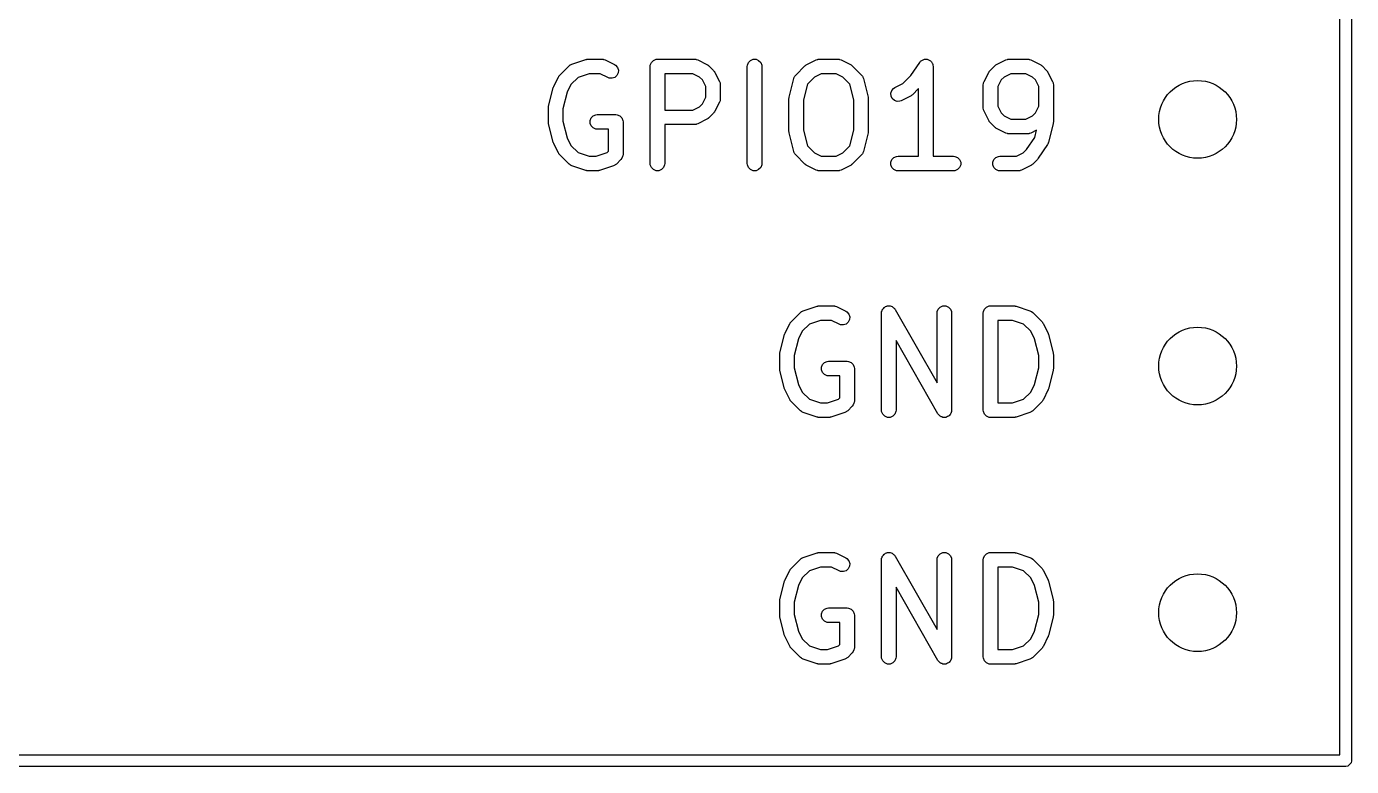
# Model space of a CAD drawing. Extents: x 19.8 to 98.9, y -129.1 to -67.1.
# Drawn here: x 68.92 to 82.55, y -129.08 to -121.46 of the extents above; entities that cross this region are included whole.
import ezdxf

# ---------------------------------------------------------------- set-up
doc = ezdxf.new("R2010")
doc.units = 0
doc.layers.add('BLACK', color=7, linetype='CONTINUOUS')

msp = doc.modelspace()

# ---------------------------------------------------------------- linework, layer by layer
at = {"layer": 'BLACK', "linetype": 'CONTINUOUS'}
for p, q in [((82.553999, -72.636), (82.553999, -129.024)), ((82.433999, -128.964), (82.433999, -72.696)), ((74.405426, -121.964643), (74.500664, -121.869405)), ((74.500664, -121.869405), (74.512029, -121.860077)), ((74.512029, -121.860077), (74.514519, -121.859045)), ((74.514519, -121.859045), (74.516554, -121.857281)), ((74.516554, -121.857281), (74.52998, -121.851287)), ((74.52998, -121.851287), (74.672836, -121.803668)), ((74.672836, -121.803668), (74.680091, -121.802018)), ((74.680091, -121.802018), (74.681922, -121.80126)), ((74.681922, -121.80126), (74.684575, -121.800998)), ((74.684575, -121.800998), (74.687173, -121.800408)), ((74.687173, -121.800408), (74.689147, -121.800548)), ((74.689147, -121.800548), (74.696554, -121.799819)), ((74.696554, -121.799819), (74.839411, -121.799819)), ((74.839411, -121.799819), (74.854043, -121.80126)), ((74.854043, -121.80126), (74.856532, -121.802291)), ((74.856532, -121.802291), (74.85922, -121.802482)), ((74.85922, -121.802482), (74.872952, -121.807737)), ((74.872952, -121.807737), (74.96819, -121.855356)), ((74.96819, -121.855356), (74.980633, -121.863188)), ((74.980633, -121.863188), (74.999806, -121.885296)), ((74.999806, -121.885296), (75.00906, -121.913057)), ((75.00906, -121.913057), (75.006986, -121.942247)), ((75.33584, -121.874819), (75.337281, -121.860187)), ((75.33584, -122.874819), (75.33584, -121.874819)), ((75.337281, -121.860187), (75.34848, -121.833151)), ((75.34848, -121.833151), (75.369172, -121.812459)), ((75.369172, -121.812459), (75.396208, -121.80126)), ((75.396208, -121.80126), (75.41084, -121.799819)), ((75.41084, -121.799819), (75.791792, -121.799819)), ((75.791792, -121.799819), (75.806424, -121.80126)), ((75.806424, -121.80126), (75.808913, -121.802291)), ((75.808913, -121.802291), (75.811601, -121.802482)), ((75.811601, -121.802482), (75.825333, -121.807737)), ((75.825333, -121.807737), (75.920571, -121.855356)), ((75.920571, -121.855356), (75.92687, -121.85932)), ((75.92687, -121.85932), (75.928698, -121.860078)), ((75.928698, -121.860078), (75.930754, -121.861766)), ((75.930754, -121.861766), (75.933014, -121.863188)), ((75.933014, -121.863188), (75.934313, -121.864686)), ((75.934313, -121.864686), (75.940063, -121.869405)), ((75.940063, -121.869405), (75.987682, -121.917024)), ((76.33584, -121.874819), (76.337281, -121.860187)), ((76.33584, -122.874819), (76.33584, -121.874819)), ((76.337281, -121.860187), (76.34848, -121.833151)), ((76.34848, -121.833151), (76.369172, -121.812459)), ((76.369172, -121.812459), (76.396208, -121.80126)), ((76.396208, -121.80126), (76.425472, -121.80126)), ((76.425472, -121.80126), (76.452508, -121.812459)), ((76.452508, -121.812459), (76.4732, -121.833151)), ((76.4732, -121.833151), (76.484399, -121.860187)), ((76.484399, -121.860187), (76.48584, -121.874819)), ((76.48584, -121.874819), (76.48584, -122.874819)), ((76.833997, -121.964643), (76.929235, -121.869405)), ((76.929235, -121.869405), (76.934985, -121.864684)), ((76.934985, -121.864684), (76.936284, -121.863188)), ((76.936284, -121.863188), (76.938538, -121.861768)), ((76.938538, -121.861768), (76.9406, -121.860077)), ((76.9406, -121.860077), (76.942432, -121.859318)), ((76.942432, -121.859318), (76.948727, -121.855356)), ((76.948727, -121.855356), (77.043965, -121.807737)), ((77.043965, -121.807737), (77.057696, -121.802482)), ((77.057696, -121.802482), (77.060385, -121.80229)), ((77.060385, -121.80229), (77.062874, -121.80126)), ((77.062874, -121.80126), (77.077506, -121.799819)), ((77.077506, -121.799819), (77.267982, -121.799819)), ((77.267982, -121.799819), (77.282614, -121.80126)), ((77.282614, -121.80126), (77.285103, -121.802291)), ((77.285103, -121.802291), (77.287791, -121.802482)), ((77.287791, -121.802482), (77.301523, -121.807737)), ((77.301523, -121.807737), (77.396761, -121.855356)), ((77.396761, -121.855356), (77.40306, -121.85932)), ((77.40306, -121.85932), (77.404888, -121.860078)), ((77.404888, -121.860078), (77.406944, -121.861766)), ((77.406944, -121.861766), (77.409204, -121.863188)), ((77.409204, -121.863188), (77.410503, -121.864686)), ((77.410503, -121.864686), (77.416253, -121.869405)), ((77.416253, -121.869405), (77.511491, -121.964643)), ((78.01922, -121.969896), (78.11034, -121.833216)), ((78.11034, -121.833216), (78.110374, -121.833173)), ((78.110374, -121.833173), (78.110384, -121.833151)), ((78.110384, -121.833151), (78.110435, -121.833099)), ((78.110435, -121.833099), (78.119656, -121.821841)), ((78.119656, -121.821841), (78.125825, -121.817709)), ((78.125825, -121.817709), (78.131076, -121.812459)), ((78.131076, -121.812459), (78.137865, -121.809646)), ((78.137865, -121.809646), (78.143971, -121.805558)), ((78.143971, -121.805558), (78.151251, -121.804101)), ((78.151251, -121.804101), (78.158112, -121.80126)), ((78.158112, -121.80126), (78.16546, -121.80126)), ((78.16546, -121.80126), (78.172665, -121.799819)), ((78.172665, -121.799819), (78.179949, -121.80126)), ((78.179949, -121.80126), (78.187376, -121.80126)), ((78.187376, -121.80126), (78.194164, -121.804072)), ((78.194164, -121.804072), (78.201373, -121.805498)), ((78.201373, -121.805498), (78.207552, -121.809617)), ((78.207552, -121.809617), (78.214412, -121.812459)), ((78.214412, -121.812459), (78.219605, -121.817652)), ((78.219605, -121.817652), (78.225722, -121.82173)), ((78.225722, -121.82173), (78.229855, -121.827902)), ((78.229855, -121.827902), (78.235104, -121.833151)), ((78.235104, -121.833151), (78.237915, -121.839938)), ((78.237915, -121.839938), (78.242005, -121.846045)), ((78.242005, -121.846045), (78.243461, -121.853326)), ((78.243461, -121.853326), (78.246303, -121.860187)), ((78.246303, -121.860187), (78.247728, -121.874663)), ((78.247728, -121.874663), (78.247744, -121.87474)), ((78.247744, -121.87474), (78.247738, -121.874766)), ((78.247738, -121.874766), (78.247744, -121.874819)), ((78.247744, -121.874819), (78.247744, -122.799819)), ((78.833997, -121.917024), (78.881616, -121.869405)), ((78.881616, -121.869405), (78.887365, -121.864686)), ((78.887365, -121.864686), (78.888665, -121.863188)), ((78.888665, -121.863188), (78.890924, -121.861766)), ((78.890924, -121.861766), (78.892981, -121.860078)), ((78.892981, -121.860078), (78.894808, -121.85932)), ((78.894808, -121.85932), (78.901108, -121.855356)), ((78.901108, -121.855356), (78.996346, -121.807737)), ((78.996346, -121.807737), (79.010077, -121.802482)), ((79.010077, -121.802482), (79.012766, -121.80229)), ((79.012766, -121.80229), (79.015255, -121.80126)), ((79.015255, -121.80126), (79.029887, -121.799819)), ((79.029887, -121.799819), (79.220363, -121.799819)), ((79.220363, -121.799819), (79.234995, -121.80126)), ((79.234995, -121.80126), (79.237484, -121.802291)), ((79.237484, -121.802291), (79.240172, -121.802482)), ((79.240172, -121.802482), (79.253904, -121.807737)), ((79.253904, -121.807737), (79.349142, -121.855356)), ((79.349142, -121.855356), (79.355441, -121.85932)), ((79.355441, -121.85932), (79.357269, -121.860078)), ((79.357269, -121.860078), (79.359325, -121.861766)), ((79.359325, -121.861766), (79.361585, -121.863188)), ((79.361585, -121.863188), (79.362884, -121.864686)), ((79.362884, -121.864686), (79.368634, -121.869405)), ((79.368634, -121.869405), (79.416253, -121.917024)), ((74.343758, -122.079373), (74.391377, -121.984135)), ((74.391377, -121.984135), (74.395341, -121.977835)), ((74.395341, -121.977835), (74.396099, -121.976008)), ((74.396099, -121.976008), (74.397787, -121.973951)), ((74.397787, -121.973951), (74.399209, -121.971692)), ((74.399209, -121.971692), (74.400707, -121.970392)), ((74.400707, -121.970392), (74.405426, -121.964643)), ((74.594211, -121.98799), (74.520098, -122.062103)), ((74.708724, -121.949819), (74.594211, -121.98799)), ((74.821706, -121.949819), (74.708724, -121.949819)), ((74.901108, -121.98952), (74.821706, -121.949819)), ((74.914839, -121.994775), (74.901108, -121.98952)), ((74.944029, -121.996849), (74.914839, -121.994775)), ((74.971791, -121.987595), (74.944029, -121.996849)), ((74.993898, -121.968422), (74.971791, -121.987595)), ((75.006986, -121.942247), (74.993898, -121.968422)), ((75.774087, -121.949819), (75.48584, -121.949819)), ((75.48584, -121.949819), (75.48584, -122.323628)), ((75.842603, -121.984077), (75.774087, -121.949819)), ((75.87301, -122.014484), (75.842603, -121.984077)), ((75.907268, -122.083), (75.87301, -122.014484)), ((75.987682, -121.917024), (75.9924, -121.922773)), ((75.9924, -121.922773), (75.993899, -121.924073)), ((75.993899, -121.924073), (75.99532, -121.926332)), ((75.99532, -121.926332), (75.997009, -121.928389)), ((75.997009, -121.928389), (75.997766, -121.930216)), ((75.997766, -121.930216), (76.001731, -121.936516)), ((76.001731, -121.936516), (76.04935, -122.031754)), ((76.04935, -122.031754), (76.054605, -122.045485)), ((76.054605, -122.045485), (76.054796, -122.048174)), ((76.054796, -122.048174), (76.055827, -122.050663)), ((76.055827, -122.050663), (76.057268, -122.065295)), ((76.76665, -122.189962), (76.814269, -121.999486)), ((76.814269, -121.999486), (76.819216, -121.98564)), ((76.819216, -121.98564), (76.822536, -121.981158)), ((76.822536, -121.981158), (76.82467, -121.976008)), ((76.82467, -121.976008), (76.833997, -121.964643)), ((77.026695, -121.984077), (76.954752, -122.056019)), ((77.095211, -121.949819), (77.026695, -121.984077)), ((77.250277, -121.949819), (77.095211, -121.949819)), ((77.318793, -121.984077), (77.250277, -121.949819)), ((77.390735, -122.056019), (77.318793, -121.984077)), ((77.511491, -121.964643), (77.520819, -121.976008)), ((77.520819, -121.976008), (77.522953, -121.981161)), ((77.522953, -121.981161), (77.526272, -121.98564)), ((77.526272, -121.98564), (77.531219, -121.999486)), ((77.531219, -121.999486), (77.578838, -122.189962)), ((77.937841, -122.051275), (78.01922, -121.969896)), ((78.764411, -122.065295), (78.765852, -122.050663)), ((78.765852, -122.050663), (78.766883, -122.048173)), ((78.766883, -122.048173), (78.767074, -122.045486)), ((78.767074, -122.045486), (78.772329, -122.031754)), ((78.772329, -122.031754), (78.819948, -121.936516)), ((78.819948, -121.936516), (78.823912, -121.930216)), ((78.823912, -121.930216), (78.82467, -121.928389)), ((78.82467, -121.928389), (78.826358, -121.926332)), ((78.826358, -121.926332), (78.82778, -121.924073)), ((78.82778, -121.924073), (78.829278, -121.922773)), ((78.829278, -121.922773), (78.833997, -121.917024)), ((78.948669, -122.014484), (78.914411, -122.083)), ((78.979076, -121.984077), (78.948669, -122.014484)), ((79.047592, -121.949819), (78.979076, -121.984077)), ((79.202658, -121.949819), (79.047592, -121.949819)), ((79.271174, -121.984077), (79.202658, -121.949819)), ((79.301581, -122.014484), (79.271174, -121.984077)), ((79.335839, -122.083), (79.301581, -122.014484)), ((79.416253, -121.917024), (79.420971, -121.922773)), ((79.420971, -121.922773), (79.42247, -121.924073)), ((79.42247, -121.924073), (79.423891, -121.926332)), ((79.423891, -121.926332), (79.42558, -121.928389)), ((79.42558, -121.928389), (79.426337, -121.930216)), ((79.426337, -121.930216), (79.430302, -121.936516)), ((79.430302, -121.936516), (79.477921, -122.031754)), ((79.477921, -122.031754), (79.483176, -122.045485)), ((79.483176, -122.045485), (79.483367, -122.048174)), ((79.483367, -122.048174), (79.484398, -122.050663)), ((79.484398, -122.050663), (79.485839, -122.065295)), ((74.29046, -122.2852), (74.338079, -122.094724)), ((74.338079, -122.094724), (74.338464, -122.093644)), ((74.338464, -122.093644), (74.338503, -122.093105)), ((74.338503, -122.093105), (74.34084, -122.086997)), ((74.34084, -122.086997), (74.343026, -122.080878)), ((74.343026, -122.080878), (74.343348, -122.080442)), ((74.343348, -122.080442), (74.343758, -122.079373)), ((74.481604, -122.13909), (74.438221, -122.312624)), ((74.520098, -122.062103), (74.481604, -122.13909)), ((75.907268, -122.190447), (75.907268, -122.083)), ((76.057268, -122.065295), (76.057268, -122.208152)), ((76.954752, -122.056019), (76.914411, -122.217386)), ((77.431077, -122.217386), (77.390735, -122.056019)), ((77.812619, -122.151152), (77.821873, -122.123391)), ((77.814693, -122.180342), (77.812619, -122.151152)), ((77.82778, -122.206517), (77.814693, -122.180342)), ((77.821873, -122.123391), (77.841046, -122.101283)), ((77.841046, -122.101283), (77.853489, -122.093451)), ((77.853489, -122.093451), (77.937841, -122.051275)), ((78.015809, -122.179996), (77.920571, -122.227615)), ((78.022108, -122.176031), (78.015809, -122.179996)), ((78.023936, -122.175274), (78.022108, -122.176031)), ((78.025992, -122.173585), (78.023936, -122.175274)), ((78.028252, -122.172164), (78.025992, -122.173585)), ((78.029551, -122.170665), (78.028252, -122.172164)), ((78.035301, -122.165947), (78.029551, -122.170665)), ((78.097744, -122.103504), (78.035301, -122.165947)), ((78.097744, -122.799819), (78.097744, -122.103504)), ((78.764411, -122.30339), (78.764411, -122.065295)), ((78.914411, -122.083), (78.914411, -122.285685)), ((79.335839, -122.285685), (79.335839, -122.083)), ((79.485839, -122.065295), (79.485839, -122.446247)), ((74.288221, -122.30339), (74.288472, -122.300836)), ((74.288221, -122.446247), (74.288221, -122.30339)), ((74.28831, -122.299744), (74.289119, -122.29427)), ((74.288472, -122.300836), (74.28831, -122.299744)), ((74.289119, -122.29427), (74.289662, -122.288758)), ((74.289662, -122.288758), (74.290084, -122.287736)), ((74.290084, -122.287736), (74.29046, -122.2852)), ((74.438221, -122.312624), (74.438221, -122.437013)), ((75.48584, -122.323628), (75.774087, -122.323628)), ((75.774087, -122.323628), (75.842603, -122.28937)), ((75.842603, -122.28937), (75.87301, -122.258963)), ((75.87301, -122.258963), (75.907268, -122.190447)), ((76.04935, -122.241693), (76.001731, -122.336931)), ((76.054605, -122.227962), (76.04935, -122.241693)), ((76.054796, -122.225272), (76.054605, -122.227962)), ((76.055827, -122.222784), (76.054796, -122.225272)), ((76.057268, -122.208152), (76.055827, -122.222784)), ((76.764411, -122.208152), (76.764662, -122.205598)), ((76.764411, -122.541485), (76.764411, -122.208152)), ((76.7645, -122.204506), (76.765309, -122.199032)), ((76.764662, -122.205598), (76.7645, -122.204506)), ((76.765309, -122.199032), (76.765852, -122.19352)), ((76.765852, -122.19352), (76.766274, -122.192498)), ((76.766274, -122.192498), (76.76665, -122.189962)), ((76.914411, -122.217386), (76.914411, -122.532251)), ((77.431077, -122.532251), (77.431077, -122.217386)), ((77.578838, -122.189962), (77.579213, -122.192498)), ((77.579213, -122.192498), (77.579636, -122.19352)), ((77.579636, -122.19352), (77.580178, -122.199032)), ((77.580178, -122.199032), (77.580988, -122.204506)), ((77.580988, -122.204506), (77.580825, -122.205598)), ((77.580825, -122.205598), (77.581077, -122.208152)), ((77.581077, -122.208152), (77.581077, -122.541485)), ((77.849888, -122.22569), (77.82778, -122.206517)), ((77.877649, -122.234944), (77.849888, -122.22569)), ((77.906839, -122.23287), (77.877649, -122.234944)), ((77.920571, -122.227615), (77.906839, -122.23287)), ((78.765852, -122.318022), (78.764411, -122.30339)), ((78.766883, -122.320511), (78.765852, -122.318022)), ((78.767074, -122.323199), (78.766883, -122.320511)), ((78.772329, -122.336931), (78.767074, -122.323199)), ((78.914411, -122.285685), (78.948669, -122.354201)), ((79.301581, -122.354201), (79.335839, -122.285685)), ((74.288472, -122.4488), (74.288221, -122.446247)), ((74.28831, -122.449893), (74.288472, -122.4488)), ((74.289119, -122.455366), (74.28831, -122.449893)), ((74.289662, -122.460879), (74.289119, -122.455366)), ((74.438221, -122.437013), (74.481604, -122.610547)), ((74.718233, -122.431615), (74.729432, -122.404579)), ((74.718233, -122.460879), (74.718233, -122.431615)), ((74.729432, -122.404579), (74.750124, -122.383887)), ((74.750124, -122.383887), (74.77716, -122.372688)), ((74.77716, -122.372688), (74.791792, -122.371247)), ((74.791792, -122.371247), (74.982268, -122.371247)), ((74.982268, -122.371247), (74.9969, -122.372688)), ((74.9969, -122.372688), (75.023936, -122.383887)), ((75.023936, -122.383887), (75.044628, -122.404579)), ((75.044628, -122.404579), (75.055827, -122.431615)), ((75.055827, -122.431615), (75.057268, -122.446247)), ((75.057268, -122.446247), (75.057268, -122.77958)), ((75.920571, -122.418091), (75.825333, -122.46571)), ((75.92687, -122.414126), (75.920571, -122.418091)), ((75.928698, -122.413369), (75.92687, -122.414126)), ((75.930754, -122.41168), (75.928698, -122.413369)), ((75.933014, -122.410259), (75.930754, -122.41168)), ((75.934313, -122.40876), (75.933014, -122.410259)), ((75.940063, -122.404042), (75.934313, -122.40876)), ((75.987682, -122.356423), (75.940063, -122.404042)), ((75.9924, -122.350673), (75.987682, -122.356423)), ((75.993899, -122.349374), (75.9924, -122.350673)), ((75.99532, -122.347114), (75.993899, -122.349374)), ((75.997009, -122.345058), (75.99532, -122.347114)), ((75.997766, -122.34323), (75.997009, -122.345058)), ((76.001731, -122.336931), (75.997766, -122.34323)), ((78.819948, -122.432169), (78.772329, -122.336931)), ((78.823912, -122.438468), (78.819948, -122.432169)), ((78.82467, -122.440296), (78.823912, -122.438468)), ((78.826358, -122.442352), (78.82467, -122.440296)), ((78.82778, -122.444612), (78.826358, -122.442352)), ((78.829278, -122.445911), (78.82778, -122.444612)), ((78.833997, -122.451661), (78.829278, -122.445911)), ((78.881616, -122.49928), (78.833997, -122.451661)), ((78.948669, -122.354201), (78.979076, -122.384608)), ((78.979076, -122.384608), (79.047592, -122.418866)), ((79.047592, -122.418866), (79.202658, -122.418866)), ((79.202658, -122.418866), (79.271174, -122.384608)), ((79.271174, -122.384608), (79.301581, -122.354201)), ((79.48494, -122.455366), (79.484398, -122.460879)), ((79.48575, -122.449893), (79.48494, -122.455366)), ((79.485839, -122.446247), (79.485587, -122.4488)), ((79.485587, -122.4488), (79.48575, -122.449893)), ((74.290084, -122.4619), (74.289662, -122.460879)), ((74.29046, -122.464437), (74.290084, -122.4619)), ((74.338079, -122.654913), (74.29046, -122.464437)), ((74.729432, -122.487915), (74.718233, -122.460879)), ((74.750124, -122.508607), (74.729432, -122.487915)), ((74.77716, -122.519806), (74.750124, -122.508607)), ((74.791792, -122.521247), (74.77716, -122.519806)), ((74.907268, -122.521247), (74.791792, -122.521247)), ((74.907268, -122.748514), (74.907268, -122.521247)), ((75.791792, -122.473628), (75.48584, -122.473628)), ((75.48584, -122.473628), (75.48584, -122.874819)), ((75.806424, -122.472187), (75.791792, -122.473628)), ((75.808913, -122.471155), (75.806424, -122.472187)), ((75.811601, -122.470965), (75.808913, -122.471155)), ((75.825333, -122.46571), (75.811601, -122.470965)), ((76.764662, -122.544038), (76.764411, -122.541485)), ((76.7645, -122.545131), (76.764662, -122.544038)), ((76.765309, -122.550604), (76.7645, -122.545131)), ((76.765852, -122.556117), (76.765309, -122.550604)), ((76.766274, -122.557138), (76.765852, -122.556117)), ((76.76665, -122.559675), (76.766274, -122.557138)), ((76.814269, -122.750151), (76.76665, -122.559675)), ((76.914411, -122.532251), (76.954752, -122.693617)), ((77.390735, -122.693617), (77.431077, -122.532251)), ((77.578838, -122.559675), (77.531219, -122.750151)), ((77.579213, -122.557138), (77.578838, -122.559675)), ((77.579636, -122.556117), (77.579213, -122.557138)), ((77.580178, -122.550604), (77.579636, -122.556117)), ((77.580988, -122.545131), (77.580178, -122.550604)), ((77.581077, -122.541485), (77.580825, -122.544038)), ((77.580825, -122.544038), (77.580988, -122.545131)), ((78.887365, -122.503998), (78.881616, -122.49928)), ((78.888665, -122.505497), (78.887365, -122.503998)), ((78.890924, -122.506918), (78.888665, -122.505497)), ((78.892981, -122.508607), (78.890924, -122.506918)), ((78.894808, -122.509364), (78.892981, -122.508607)), ((78.901108, -122.513329), (78.894808, -122.509364)), ((78.996346, -122.560948), (78.901108, -122.513329)), ((79.010077, -122.566203), (78.996346, -122.560948)), ((79.012766, -122.566394), (79.010077, -122.566203)), ((79.015255, -122.567425), (79.012766, -122.566394)), ((79.029887, -122.568866), (79.015255, -122.567425)), ((79.220363, -122.568866), (79.029887, -122.568866)), ((79.234995, -122.567425), (79.220363, -122.568866)), ((79.237484, -122.566393), (79.234995, -122.567425)), ((79.240172, -122.566203), (79.237484, -122.566393)), ((79.253904, -122.560948), (79.240172, -122.566203)), ((79.312134, -122.531833), (79.253904, -122.560948)), ((79.29361, -122.605929), (79.312134, -122.531833)), ((79.4836, -122.464437), (79.435981, -122.654913)), ((79.483975, -122.4619), (79.4836, -122.464437)), ((79.484398, -122.460879), (79.483975, -122.4619)), ((74.338464, -122.655992), (74.338079, -122.654913)), ((74.338503, -122.656532), (74.338464, -122.655992)), ((74.34083, -122.662613), (74.338503, -122.656532)), ((74.343026, -122.668759), (74.34083, -122.662613)), ((74.343348, -122.669194), (74.343026, -122.668759)), ((74.343758, -122.670264), (74.343348, -122.669194)), ((74.391377, -122.765502), (74.343758, -122.670264)), ((74.481604, -122.610547), (74.520098, -122.687534)), ((74.520098, -122.687534), (74.594211, -122.761648)), ((76.954752, -122.693617), (77.026695, -122.765561)), ((77.318792, -122.765561), (77.390735, -122.693617)), ((79.175935, -122.765561), (79.209695, -122.7318)), ((79.209695, -122.7318), (79.29361, -122.605929)), ((79.425624, -122.678325), (79.330386, -122.821183)), ((79.429928, -122.67025), (79.425624, -122.678325)), ((79.431034, -122.668759), (79.429928, -122.67025)), ((79.431663, -122.666996), (79.431034, -122.668759)), ((79.432541, -122.665351), (79.431663, -122.666996)), ((79.432899, -122.663536), (79.432541, -122.665351)), ((79.435981, -122.654913), (79.432899, -122.663536)), ((74.39534, -122.771798), (74.391377, -122.765502)), ((74.396098, -122.773628), (74.39534, -122.771798)), ((74.397787, -122.775686), (74.396098, -122.773628)), ((74.399209, -122.777945), (74.397787, -122.775686)), ((74.400707, -122.779244), (74.399209, -122.777945)), ((74.405426, -122.784994), (74.400707, -122.779244)), ((74.500664, -122.880233), (74.405426, -122.784994)), ((74.594211, -122.761648), (74.708724, -122.799819)), ((74.708724, -122.799819), (74.779622, -122.799819)), ((74.779622, -122.799819), (74.894135, -122.761647)), ((74.894135, -122.761647), (74.907268, -122.748514)), ((75.035301, -122.832613), (74.987683, -122.880232)), ((75.044629, -122.821247), (75.035301, -122.832613)), ((75.052367, -122.802565), (75.044629, -122.821247)), ((75.055827, -122.794212), (75.052367, -122.802565)), ((75.057268, -122.77958), (75.055827, -122.794212)), ((76.819216, -122.763997), (76.814269, -122.750151)), ((76.822535, -122.768476), (76.819216, -122.763997)), ((76.824669, -122.773628), (76.822535, -122.768476)), ((76.833997, -122.784994), (76.824669, -122.773628)), ((76.929235, -122.880233), (76.833997, -122.784994)), ((77.026695, -122.765561), (77.095211, -122.799819)), ((77.095211, -122.799819), (77.250277, -122.799819)), ((77.250277, -122.799819), (77.318792, -122.765561)), ((77.511492, -122.784993), (77.416253, -122.880233)), ((77.520819, -122.773628), (77.511492, -122.784993)), ((77.522952, -122.768476), (77.520819, -122.773628)), ((77.526272, -122.763997), (77.522952, -122.768476)), ((77.531219, -122.750151), (77.526272, -122.763997)), ((77.813471, -122.860187), (77.82467, -122.833151)), ((77.813471, -122.889451), (77.813471, -122.860187)), ((77.82467, -122.833151), (77.845362, -122.812459)), ((77.845362, -122.812459), (77.872398, -122.80126)), ((77.872398, -122.80126), (77.88703, -122.799819)), ((77.88703, -122.799819), (78.097744, -122.799819)), ((78.247744, -122.799819), (78.458458, -122.799819)), ((78.458458, -122.799819), (78.47309, -122.80126)), ((78.47309, -122.80126), (78.500126, -122.812459)), ((78.500126, -122.812459), (78.520818, -122.833151)), ((78.520818, -122.833151), (78.532017, -122.860187)), ((78.532017, -122.860187), (78.532017, -122.889451)), ((78.86109, -122.860187), (78.872289, -122.833151)), ((78.86109, -122.889451), (78.86109, -122.860187)), ((78.872289, -122.833151), (78.892981, -122.812459)), ((78.892981, -122.812459), (78.920017, -122.80126)), ((78.920017, -122.80126), (78.934649, -122.799819)), ((78.934649, -122.799819), (79.10742, -122.799819)), ((79.10742, -122.799819), (79.175935, -122.765561)), ((79.321015, -122.832613), (79.273397, -122.880232)), ((79.321048, -122.832572), (79.321015, -122.832613)), ((79.32107, -122.832558), (79.321048, -122.832572)), ((79.325809, -122.826771), (79.32107, -122.832558)), ((79.330343, -122.821247), (79.325809, -122.826771)), ((79.330352, -122.821223), (79.330343, -122.821247)), ((79.330386, -122.821183), (79.330352, -122.821223)), ((74.512029, -122.889561), (74.500664, -122.880233)), ((74.514519, -122.890592), (74.512029, -122.889561)), ((74.516554, -122.892357), (74.514519, -122.890592)), ((74.52998, -122.898351), (74.516554, -122.892357)), ((74.672836, -122.94597), (74.52998, -122.898351)), ((74.680091, -122.947619), (74.672836, -122.94597)), ((74.681922, -122.948378), (74.680091, -122.947619)), ((74.684575, -122.948639), (74.681922, -122.948378)), ((74.687173, -122.94923), (74.684575, -122.948639)), ((74.689147, -122.949089), (74.687173, -122.94923)), ((74.696554, -122.949819), (74.689147, -122.949089)), ((74.791792, -122.949819), (74.696554, -122.949819)), ((74.799197, -122.949089), (74.791792, -122.949819)), ((74.801172, -122.94923), (74.799197, -122.949089)), ((74.803769, -122.948639), (74.801172, -122.94923)), ((74.806424, -122.948378), (74.803769, -122.948639)), ((74.808255, -122.947619), (74.806424, -122.948378)), ((74.815509, -122.94597), (74.808255, -122.947619)), ((74.958366, -122.898351), (74.815509, -122.94597)), ((74.971791, -122.892357), (74.958366, -122.898351)), ((74.973826, -122.890591), (74.971791, -122.892357)), ((74.976317, -122.88956), (74.973826, -122.890591)), ((74.987683, -122.880232), (74.976317, -122.88956)), ((75.337281, -122.889451), (75.33584, -122.874819)), ((75.34848, -122.916487), (75.337281, -122.889451)), ((75.369172, -122.937179), (75.34848, -122.916487)), ((75.396208, -122.948378), (75.369172, -122.937179)), ((75.425472, -122.948378), (75.396208, -122.948378)), ((75.452508, -122.937179), (75.425472, -122.948378)), ((75.4732, -122.916487), (75.452508, -122.937179)), ((75.484399, -122.889451), (75.4732, -122.916487)), ((75.48584, -122.874819), (75.484399, -122.889451)), ((76.337281, -122.889451), (76.33584, -122.874819)), ((76.34848, -122.916487), (76.337281, -122.889451)), ((76.369172, -122.937179), (76.34848, -122.916487)), ((76.396208, -122.948378), (76.369172, -122.937179)), ((76.425472, -122.948378), (76.396208, -122.948378)), ((76.452508, -122.937179), (76.425472, -122.948378)), ((76.4732, -122.916487), (76.452508, -122.937179)), ((76.484399, -122.889451), (76.4732, -122.916487)), ((76.48584, -122.874819), (76.484399, -122.889451)), ((76.934985, -122.884953), (76.929235, -122.880233)), ((76.936284, -122.88645), (76.934985, -122.884953)), ((76.938538, -122.887869), (76.936284, -122.88645)), ((76.9406, -122.889561), (76.938538, -122.887869)), ((76.942432, -122.890319), (76.9406, -122.889561)), ((76.948727, -122.894282), (76.942432, -122.890319)), ((77.043965, -122.941901), (76.948727, -122.894282)), ((77.057696, -122.947156), (77.043965, -122.941901)), ((77.060385, -122.947347), (77.057696, -122.947156)), ((77.062874, -122.948378), (77.060385, -122.947347)), ((77.077506, -122.949819), (77.062874, -122.948378)), ((77.267982, -122.949819), (77.077506, -122.949819)), ((77.282614, -122.948378), (77.267982, -122.949819)), ((77.285103, -122.947346), (77.282614, -122.948378)), ((77.287791, -122.947156), (77.285103, -122.947346)), ((77.301523, -122.941901), (77.287791, -122.947156)), ((77.396761, -122.894282), (77.301523, -122.941901)), ((77.40306, -122.890317), (77.396761, -122.894282)), ((77.404888, -122.88956), (77.40306, -122.890317)), ((77.406944, -122.887871), (77.404888, -122.88956)), ((77.409204, -122.88645), (77.406944, -122.887871)), ((77.410503, -122.884951), (77.409204, -122.88645)), ((77.416253, -122.880233), (77.410503, -122.884951)), ((77.82467, -122.916487), (77.813471, -122.889451)), ((77.845362, -122.937179), (77.82467, -122.916487)), ((77.872398, -122.948378), (77.845362, -122.937179)), ((77.88703, -122.949819), (77.872398, -122.948378)), ((78.458458, -122.949819), (77.88703, -122.949819)), ((78.47309, -122.948378), (78.458458, -122.949819)), ((78.500126, -122.937179), (78.47309, -122.948378)), ((78.520818, -122.916487), (78.500126, -122.937179)), ((78.532017, -122.889451), (78.520818, -122.916487)), ((78.872289, -122.916487), (78.86109, -122.889451)), ((78.892981, -122.937179), (78.872289, -122.916487)), ((78.920017, -122.948378), (78.892981, -122.937179)), ((78.934649, -122.949819), (78.920017, -122.948378)), ((79.125125, -122.949819), (78.934649, -122.949819)), ((79.139757, -122.948378), (79.125125, -122.949819)), ((79.142246, -122.947346), (79.139757, -122.948378)), ((79.144934, -122.947156), (79.142246, -122.947346)), ((79.158666, -122.941901), (79.144934, -122.947156)), ((79.253904, -122.894282), (79.158666, -122.941901)), ((79.260203, -122.890317), (79.253904, -122.894282)), ((79.262031, -122.88956), (79.260203, -122.890317)), ((79.264087, -122.887872), (79.262031, -122.88956)), ((79.266347, -122.88645), (79.264087, -122.887872)), ((79.267647, -122.88495), (79.266347, -122.88645)), ((79.273397, -122.880232), (79.267647, -122.88495)), ((76.910932, -124.391287), (77.053788, -124.343668)), ((77.053788, -124.343668), (77.061043, -124.342018)), ((77.061043, -124.342018), (77.062874, -124.34126)), ((77.062874, -124.34126), (77.065527, -124.340998)), ((77.065527, -124.340998), (77.068125, -124.340408)), ((77.068125, -124.340408), (77.070099, -124.340548)), ((77.070099, -124.340548), (77.077506, -124.339819)), ((77.077506, -124.339819), (77.220363, -124.339819)), ((77.220363, -124.339819), (77.234995, -124.34126)), ((77.234995, -124.34126), (77.237484, -124.342291)), ((77.237484, -124.342291), (77.240172, -124.342482)), ((77.240172, -124.342482), (77.253904, -124.347737)), ((77.253904, -124.347737), (77.349142, -124.395356)), ((77.729432, -124.373151), (77.736482, -124.3661)), ((77.736482, -124.3661), (77.742592, -124.358211)), ((77.742592, -124.358211), (77.746745, -124.355837)), ((77.746745, -124.355837), (77.750124, -124.352459)), ((77.750124, -124.352459), (77.759336, -124.348642)), ((77.759336, -124.348642), (77.768001, -124.343692)), ((77.768001, -124.343692), (77.772744, -124.343089)), ((77.772744, -124.343089), (77.77716, -124.34126)), ((77.77716, -124.34126), (77.787134, -124.34126)), ((77.787134, -124.34126), (77.797031, -124.340002)), ((77.797031, -124.340002), (77.801643, -124.34126)), ((77.801643, -124.34126), (77.806424, -124.34126)), ((77.806424, -124.34126), (77.815639, -124.345077)), ((77.815639, -124.345077), (77.825263, -124.347702)), ((77.825263, -124.347702), (77.829043, -124.350629)), ((77.829043, -124.350629), (77.83346, -124.352459)), ((77.83346, -124.352459), (77.84051, -124.359509)), ((77.84051, -124.359509), (77.8484, -124.365619)), ((77.8484, -124.365619), (77.852752, -124.371751)), ((78.30086, -124.373151), (78.321552, -124.352459)), ((78.321552, -124.352459), (78.348588, -124.34126)), ((78.348588, -124.34126), (78.377852, -124.34126)), ((78.377852, -124.34126), (78.404888, -124.352459)), ((78.404888, -124.352459), (78.42558, -124.373151)), ((78.777051, -124.373151), (78.797743, -124.352459)), ((78.797743, -124.352459), (78.824779, -124.34126)), ((78.824779, -124.34126), (78.839411, -124.339819)), ((78.839411, -124.339819), (79.077506, -124.339819)), ((79.077506, -124.339819), (79.084911, -124.340548)), ((79.084911, -124.340548), (79.086886, -124.340408)), ((79.086886, -124.340408), (79.089483, -124.340998)), ((79.089483, -124.340998), (79.092138, -124.34126)), ((79.092138, -124.34126), (79.093969, -124.342018)), ((79.093969, -124.342018), (79.101223, -124.343668)), ((79.101223, -124.343668), (79.24408, -124.391287)), ((76.781659, -124.510392), (76.786378, -124.504643)), ((76.786378, -124.504643), (76.881616, -124.409405)), ((76.881616, -124.409405), (76.892981, -124.400077)), ((76.892981, -124.400077), (76.895471, -124.399045)), ((76.895471, -124.399045), (76.897506, -124.397281)), ((76.897506, -124.397281), (76.910932, -124.391287)), ((77.089676, -124.489819), (76.975163, -124.52799)), ((77.202658, -124.489819), (77.089676, -124.489819)), ((77.28206, -124.52952), (77.202658, -124.489819)), ((77.349142, -124.395356), (77.361585, -124.403188)), ((77.361585, -124.403188), (77.380758, -124.425296)), ((77.387938, -124.482247), (77.37485, -124.508422)), ((77.380758, -124.425296), (77.390012, -124.453057)), ((77.390012, -124.453057), (77.387938, -124.482247)), ((77.716792, -124.414819), (77.717162, -124.411055)), ((77.716792, -125.414819), (77.716792, -124.414819)), ((77.716975, -124.40958), (77.717496, -124.407669)), ((77.717162, -124.411055), (77.716975, -124.40958)), ((77.717496, -124.407669), (77.718233, -124.400187)), ((77.718233, -124.400187), (77.72205, -124.390971)), ((77.72205, -124.390971), (77.724675, -124.381348)), ((77.724675, -124.381348), (77.727602, -124.377567)), ((77.727602, -124.377567), (77.729432, -124.373151)), ((77.852752, -124.371751), (77.854152, -124.373151)), ((77.854152, -124.373151), (77.854721, -124.374525)), ((77.854721, -124.374525), (77.85691, -124.377609)), ((77.85691, -124.377609), (78.28822, -125.132402)), ((78.28822, -124.414819), (78.289661, -124.400187)), ((78.28822, -125.132402), (78.28822, -124.414819)), ((78.289661, -124.400187), (78.30086, -124.373151)), ((78.42558, -124.373151), (78.436779, -124.400187)), ((78.436779, -124.400187), (78.43822, -124.414819)), ((78.43822, -124.414819), (78.43822, -125.414819)), ((78.764411, -124.414819), (78.765852, -124.400187)), ((78.764411, -125.414819), (78.764411, -124.414819)), ((78.765852, -124.400187), (78.777051, -124.373151)), ((79.065336, -124.489819), (78.914411, -124.489819)), ((78.914411, -124.489819), (78.914411, -125.339819)), ((79.179849, -124.52799), (79.065336, -124.489819)), ((79.24408, -124.391287), (79.257505, -124.397281)), ((79.257505, -124.397281), (79.25954, -124.399046)), ((79.25954, -124.399046), (79.262031, -124.400078)), ((79.262031, -124.400078), (79.273396, -124.409405)), ((79.273396, -124.409405), (79.368634, -124.504643)), ((79.368634, -124.504643), (79.373354, -124.510393)), ((76.671412, -124.8252), (76.719031, -124.634724)), ((76.719031, -124.634724), (76.719416, -124.633644)), ((76.719416, -124.633644), (76.719455, -124.633105)), ((76.719455, -124.633105), (76.721782, -124.627023)), ((76.721782, -124.627023), (76.723978, -124.620878)), ((76.723978, -124.620878), (76.7243, -124.620442)), ((76.7243, -124.620442), (76.72471, -124.619373)), ((76.72471, -124.619373), (76.772329, -124.524135)), ((76.772329, -124.524135), (76.776293, -124.517835)), ((76.776293, -124.517835), (76.777051, -124.516008)), ((76.777051, -124.516008), (76.778739, -124.513951)), ((76.778739, -124.513951), (76.780161, -124.511692)), ((76.780161, -124.511692), (76.781659, -124.510392)), ((76.90105, -124.602103), (76.862556, -124.67909)), ((76.975163, -124.52799), (76.90105, -124.602103)), ((77.295791, -124.534775), (77.28206, -124.52952)), ((77.324981, -124.536849), (77.295791, -124.534775)), ((77.352743, -124.527595), (77.324981, -124.536849)), ((77.37485, -124.508422), (77.352743, -124.527595)), ((79.253962, -124.602103), (79.179849, -124.52799)), ((79.292455, -124.67909), (79.253962, -124.602103)), ((79.373354, -124.510393), (79.374851, -124.511692)), ((79.374851, -124.511692), (79.37627, -124.513946)), ((79.37627, -124.513946), (79.377962, -124.516008)), ((79.377962, -124.516008), (79.37872, -124.51784)), ((79.37872, -124.51784), (79.382683, -124.524135)), ((79.382683, -124.524135), (79.430302, -124.619373)), ((79.430302, -124.619373), (79.430711, -124.620442)), ((79.430711, -124.620442), (79.431034, -124.620878)), ((79.431034, -124.620878), (79.433226, -124.627014)), ((79.433226, -124.627014), (79.435557, -124.633104)), ((79.435557, -124.633104), (79.435595, -124.633644)), ((79.435595, -124.633644), (79.435981, -124.634724)), ((79.435981, -124.634724), (79.4836, -124.8252)), ((76.862556, -124.67909), (76.819173, -124.852624)), ((78.298102, -125.45203), (77.866792, -124.697235)), ((77.866792, -124.697235), (77.866792, -125.414819)), ((79.335839, -124.852624), (79.292455, -124.67909)), ((76.669173, -124.84339), (76.669424, -124.840836)), ((76.669173, -124.986247), (76.669173, -124.84339)), ((76.669262, -124.839744), (76.670071, -124.83427)), ((76.669424, -124.840836), (76.669262, -124.839744)), ((76.670071, -124.83427), (76.670614, -124.828758)), ((76.670614, -124.828758), (76.671036, -124.827736)), ((76.671036, -124.827736), (76.671412, -124.8252)), ((76.819173, -124.852624), (76.819173, -124.977013)), ((77.131076, -124.923887), (77.158112, -124.912688)), ((77.158112, -124.912688), (77.172744, -124.911247)), ((77.172744, -124.911247), (77.36322, -124.911247)), ((77.36322, -124.911247), (77.377852, -124.912688)), ((77.377852, -124.912688), (77.404888, -124.923887)), ((79.335839, -124.977013), (79.335839, -124.852624)), ((79.4836, -124.8252), (79.483975, -124.827736)), ((79.483975, -124.827736), (79.484398, -124.828758)), ((79.484398, -124.828758), (79.48494, -124.83427)), ((79.48494, -124.83427), (79.48575, -124.839744)), ((79.48575, -124.839744), (79.485587, -124.840836)), ((79.485587, -124.840836), (79.485839, -124.84339)), ((79.485839, -124.84339), (79.485839, -124.986247)), ((76.669424, -124.9888), (76.669173, -124.986247)), ((76.669262, -124.989893), (76.669424, -124.9888)), ((76.670071, -124.995366), (76.669262, -124.989893)), ((76.670614, -125.000879), (76.670071, -124.995366)), ((76.671036, -125.0019), (76.670614, -125.000879)), ((76.671412, -125.004437), (76.671036, -125.0019)), ((76.719031, -125.194913), (76.671412, -125.004437)), ((76.819173, -124.977013), (76.862556, -125.150547)), ((77.099185, -124.971615), (77.110384, -124.944579)), ((77.099185, -125.000879), (77.099185, -124.971615)), ((77.110384, -125.027915), (77.099185, -125.000879)), ((77.110384, -124.944579), (77.131076, -124.923887)), ((77.131076, -125.048607), (77.110384, -125.027915)), ((77.158112, -125.059806), (77.131076, -125.048607)), ((77.404888, -124.923887), (77.42558, -124.944579)), ((77.42558, -124.944579), (77.436779, -124.971615)), ((77.436779, -124.971615), (77.43822, -124.986247)), ((77.43822, -124.986247), (77.43822, -125.31958)), ((79.292455, -125.150547), (79.335839, -124.977013)), ((79.4836, -125.004437), (79.435981, -125.194913)), ((79.483975, -125.0019), (79.4836, -125.004437)), ((79.484398, -125.000879), (79.483975, -125.0019)), ((79.48494, -124.995366), (79.484398, -125.000879)), ((79.48575, -124.989893), (79.48494, -124.995366)), ((79.485839, -124.986247), (79.485587, -124.9888)), ((79.485587, -124.9888), (79.48575, -124.989893)), ((76.862556, -125.150547), (76.90105, -125.227534)), ((77.172744, -125.061247), (77.158112, -125.059806)), ((77.28822, -125.061247), (77.172744, -125.061247)), ((77.28822, -125.288514), (77.28822, -125.061247)), ((79.253961, -125.227534), (79.292455, -125.150547)), ((76.719416, -125.195992), (76.719031, -125.194913)), ((76.719455, -125.196532), (76.719416, -125.195992)), ((76.721782, -125.202613), (76.719455, -125.196532)), ((76.723978, -125.208759), (76.721782, -125.202613)), ((76.7243, -125.209194), (76.723978, -125.208759)), ((76.72471, -125.210264), (76.7243, -125.209194)), ((76.772329, -125.305502), (76.72471, -125.210264)), ((76.776292, -125.311798), (76.772329, -125.305502)), ((76.77705, -125.313628), (76.776292, -125.311798)), ((76.778739, -125.315686), (76.77705, -125.313628)), ((76.780161, -125.317945), (76.778739, -125.315686)), ((76.781659, -125.319244), (76.780161, -125.317945)), ((76.786378, -125.324994), (76.781659, -125.319244)), ((76.90105, -125.227534), (76.975163, -125.301648)), ((76.975163, -125.301648), (77.089676, -125.339819)), ((77.160574, -125.339819), (77.275087, -125.301647)), ((77.275087, -125.301647), (77.28822, -125.288514)), ((77.43822, -125.31958), (77.436779, -125.334212)), ((79.065336, -125.339819), (79.179849, -125.301647)), ((79.179849, -125.301647), (79.253961, -125.227534)), ((79.373352, -125.319244), (79.368635, -125.324993)), ((79.374851, -125.317945), (79.373352, -125.319244)), ((79.376272, -125.315686), (79.374851, -125.317945)), ((79.377962, -125.313628), (79.376272, -125.315686)), ((79.378719, -125.311798), (79.377962, -125.313628)), ((79.382683, -125.305502), (79.378719, -125.311798)), ((79.430302, -125.210264), (79.382683, -125.305502)), ((79.430711, -125.209194), (79.430302, -125.210264)), ((79.431034, -125.208759), (79.430711, -125.209194)), ((79.433226, -125.202622), (79.431034, -125.208759)), ((79.435557, -125.196533), (79.433226, -125.202622)), ((79.435595, -125.195992), (79.435557, -125.196533)), ((79.435981, -125.194913), (79.435595, -125.195992)), ((76.881616, -125.420233), (76.786378, -125.324994)), ((76.892981, -125.429561), (76.881616, -125.420233)), ((76.895471, -125.430592), (76.892981, -125.429561)), ((76.897506, -125.432357), (76.895471, -125.430592)), ((76.910932, -125.438351), (76.897506, -125.432357)), ((77.053788, -125.48597), (76.910932, -125.438351)), ((77.089676, -125.339819), (77.160574, -125.339819)), ((77.339318, -125.438351), (77.196461, -125.48597)), ((77.352743, -125.432357), (77.339318, -125.438351)), ((77.354778, -125.430591), (77.352743, -125.432357)), ((77.357269, -125.42956), (77.354778, -125.430591)), ((77.368635, -125.420232), (77.357269, -125.42956)), ((77.416253, -125.372613), (77.368635, -125.420232)), ((77.425581, -125.361247), (77.416253, -125.372613)), ((77.432862, -125.343668), (77.425581, -125.361247)), ((77.436779, -125.334212), (77.432862, -125.343668)), ((77.718233, -125.429451), (77.716792, -125.414819)), ((77.729432, -125.456487), (77.718233, -125.429451)), ((77.750124, -125.477179), (77.729432, -125.456487)), ((77.854152, -125.456487), (77.83346, -125.477179)), ((77.865351, -125.429451), (77.854152, -125.456487)), ((77.866792, -125.414819), (77.865351, -125.429451)), ((78.300291, -125.455114), (78.298102, -125.45203)), ((78.30086, -125.456487), (78.300291, -125.455114)), ((78.302257, -125.457884), (78.30086, -125.456487)), ((78.306612, -125.464019), (78.302257, -125.457884)), ((78.42558, -125.456487), (78.418529, -125.463537)), ((78.427409, -125.45207), (78.42558, -125.456487)), ((78.430337, -125.44829), (78.427409, -125.45207)), ((78.432961, -125.438666), (78.430337, -125.44829)), ((78.436779, -125.429451), (78.432961, -125.438666)), ((78.437515, -125.421968), (78.436779, -125.429451)), ((78.438037, -125.420058), (78.437515, -125.421968)), ((78.43822, -125.414819), (78.437849, -125.418582)), ((78.437849, -125.418582), (78.438037, -125.420058)), ((78.765852, -125.429451), (78.764411, -125.414819)), ((78.777051, -125.456487), (78.765852, -125.429451)), ((78.797743, -125.477179), (78.777051, -125.456487)), ((78.914411, -125.339819), (79.065336, -125.339819)), ((79.24408, -125.438351), (79.101223, -125.48597)), ((79.257505, -125.432357), (79.24408, -125.438351)), ((79.25954, -125.430591), (79.257505, -125.432357)), ((79.262031, -125.42956), (79.25954, -125.430591)), ((79.273396, -125.420233), (79.262031, -125.42956)), ((79.368635, -125.324993), (79.273396, -125.420233)), ((77.061043, -125.487619), (77.053788, -125.48597)), ((77.062874, -125.488378), (77.061043, -125.487619)), ((77.065527, -125.488639), (77.062874, -125.488378)), ((77.068125, -125.48923), (77.065527, -125.488639)), ((77.070099, -125.489089), (77.068125, -125.48923)), ((77.077506, -125.489819), (77.070099, -125.489089)), ((77.172744, -125.489819), (77.077506, -125.489819)), ((77.180149, -125.489089), (77.172744, -125.489819)), ((77.182124, -125.48923), (77.180149, -125.489089)), ((77.184721, -125.488639), (77.182124, -125.48923)), ((77.187376, -125.488378), (77.184721, -125.488639)), ((77.189207, -125.487619), (77.187376, -125.488378)), ((77.196461, -125.48597), (77.189207, -125.487619)), ((77.77716, -125.488378), (77.750124, -125.477179)), ((77.806424, -125.488378), (77.77716, -125.488378)), ((77.83346, -125.477179), (77.806424, -125.488378)), ((78.3145, -125.470127), (78.306612, -125.464019)), ((78.321552, -125.477179), (78.3145, -125.470127)), ((78.32597, -125.479009), (78.321552, -125.477179)), ((78.32975, -125.481936), (78.32597, -125.479009)), ((78.339371, -125.48456), (78.32975, -125.481936)), ((78.348588, -125.488378), (78.339371, -125.48456)), ((78.353369, -125.488378), (78.348588, -125.488378)), ((78.357981, -125.489636), (78.353369, -125.488378)), ((78.367878, -125.488378), (78.357981, -125.489636)), ((78.377852, -125.488378), (78.367878, -125.488378)), ((78.382267, -125.486548), (78.377852, -125.488378)), ((78.387011, -125.485946), (78.382267, -125.486548)), ((78.395675, -125.480995), (78.387011, -125.485946)), ((78.404888, -125.477179), (78.395675, -125.480995)), ((78.408266, -125.4738), (78.404888, -125.477179)), ((78.41242, -125.471427), (78.408266, -125.4738)), ((78.418529, -125.463537), (78.41242, -125.471427)), ((78.824779, -125.488378), (78.797743, -125.477179)), ((78.839411, -125.489819), (78.824779, -125.488378)), ((79.077506, -125.489819), (78.839411, -125.489819)), ((79.084911, -125.489089), (79.077506, -125.489819)), ((79.086886, -125.48923), (79.084911, -125.489089)), ((79.089483, -125.488639), (79.086886, -125.48923)), ((79.092138, -125.488378), (79.089483, -125.488639)), ((79.093969, -125.487619), (79.092138, -125.488378)), ((79.101223, -125.48597), (79.093969, -125.487619)), ((76.786378, -127.044643), (76.881616, -126.949405)), ((76.881616, -126.949405), (76.892981, -126.940077)), ((76.892981, -126.940077), (76.895471, -126.939045)), ((76.895471, -126.939045), (76.897506, -126.937281)), ((76.897506, -126.937281), (76.910932, -126.931287)), ((76.910932, -126.931287), (77.053788, -126.883668)), ((77.053788, -126.883668), (77.061043, -126.882018)), ((77.061043, -126.882018), (77.062874, -126.88126)), ((77.062874, -126.88126), (77.065527, -126.880998)), ((77.065527, -126.880998), (77.068125, -126.880408)), ((77.068125, -126.880408), (77.070099, -126.880548)), ((77.070099, -126.880548), (77.077506, -126.879819)), ((77.077506, -126.879819), (77.220363, -126.879819)), ((77.220363, -126.879819), (77.234995, -126.88126)), ((77.234995, -126.88126), (77.237484, -126.882291)), ((77.237484, -126.882291), (77.240172, -126.882482)), ((77.240172, -126.882482), (77.253904, -126.887737)), ((77.253904, -126.887737), (77.349142, -126.935356)), ((77.349142, -126.935356), (77.361585, -126.943188)), ((77.361585, -126.943188), (77.380758, -126.965296)), ((77.716792, -126.954819), (77.717162, -126.951055)), ((77.716792, -127.954819), (77.716792, -126.954819)), ((77.716975, -126.94958), (77.717496, -126.947669)), ((77.717162, -126.951055), (77.716975, -126.94958)), ((77.717496, -126.947669), (77.718233, -126.940187)), ((77.718233, -126.940187), (77.72205, -126.930971)), ((77.72205, -126.930971), (77.724675, -126.921348)), ((77.724675, -126.921348), (77.727602, -126.917567)), ((77.727602, -126.917567), (77.729432, -126.913151)), ((77.729432, -126.913151), (77.736482, -126.9061)), ((77.736482, -126.9061), (77.742592, -126.898211)), ((77.742592, -126.898211), (77.746745, -126.895837)), ((77.746745, -126.895837), (77.750124, -126.892459)), ((77.750124, -126.892459), (77.759336, -126.888642)), ((77.759336, -126.888642), (77.768001, -126.883692)), ((77.768001, -126.883692), (77.772744, -126.883089)), ((77.772744, -126.883089), (77.77716, -126.88126)), ((77.77716, -126.88126), (77.787134, -126.88126)), ((77.787134, -126.88126), (77.797031, -126.880002)), ((77.797031, -126.880002), (77.801643, -126.88126)), ((77.801643, -126.88126), (77.806424, -126.88126)), ((77.806424, -126.88126), (77.815639, -126.885077)), ((77.815639, -126.885077), (77.825263, -126.887702)), ((77.825263, -126.887702), (77.829043, -126.890629)), ((77.829043, -126.890629), (77.83346, -126.892459)), ((77.83346, -126.892459), (77.84051, -126.899509)), ((77.84051, -126.899509), (77.8484, -126.905619)), ((77.8484, -126.905619), (77.852752, -126.911751)), ((77.852752, -126.911751), (77.854152, -126.913151)), ((77.854152, -126.913151), (77.854721, -126.914525)), ((77.854721, -126.914525), (77.85691, -126.917609)), ((77.85691, -126.917609), (78.28822, -127.672402)), ((78.28822, -126.954819), (78.289661, -126.940187)), ((78.28822, -127.672402), (78.28822, -126.954819)), ((78.289661, -126.940187), (78.30086, -126.913151)), ((78.30086, -126.913151), (78.321552, -126.892459)), ((78.321552, -126.892459), (78.348588, -126.88126)), ((78.348588, -126.88126), (78.377852, -126.88126)), ((78.377852, -126.88126), (78.404888, -126.892459)), ((78.404888, -126.892459), (78.42558, -126.913151)), ((78.42558, -126.913151), (78.436779, -126.940187)), ((78.436779, -126.940187), (78.43822, -126.954819)), ((78.43822, -126.954819), (78.43822, -127.954819)), ((78.764411, -126.954819), (78.765852, -126.940187)), ((78.764411, -127.954819), (78.764411, -126.954819)), ((78.765852, -126.940187), (78.777051, -126.913151)), ((78.777051, -126.913151), (78.797743, -126.892459)), ((78.797743, -126.892459), (78.824779, -126.88126)), ((78.824779, -126.88126), (78.839411, -126.879819)), ((78.839411, -126.879819), (79.077506, -126.879819)), ((79.077506, -126.879819), (79.084911, -126.880548)), ((79.084911, -126.880548), (79.086886, -126.880408)), ((79.086886, -126.880408), (79.089483, -126.880998)), ((79.089483, -126.880998), (79.092138, -126.88126)), ((79.092138, -126.88126), (79.093969, -126.882018)), ((79.093969, -126.882018), (79.101223, -126.883668)), ((79.101223, -126.883668), (79.24408, -126.931287)), ((79.24408, -126.931287), (79.257505, -126.937281)), ((79.257505, -126.937281), (79.25954, -126.939046)), ((79.25954, -126.939046), (79.262031, -126.940078)), ((79.262031, -126.940078), (79.273396, -126.949405)), ((79.273396, -126.949405), (79.368634, -127.044643)), ((76.72471, -127.159373), (76.772329, -127.064135)), ((76.772329, -127.064135), (76.776293, -127.057835)), ((76.776293, -127.057835), (76.777051, -127.056008)), ((76.777051, -127.056008), (76.778739, -127.053951)), ((76.778739, -127.053951), (76.780161, -127.051692)), ((76.780161, -127.051692), (76.781659, -127.050392)), ((76.781659, -127.050392), (76.786378, -127.044643)), ((76.975163, -127.06799), (76.90105, -127.142103)), ((77.089676, -127.029819), (76.975163, -127.06799)), ((77.202658, -127.029819), (77.089676, -127.029819)), ((77.28206, -127.06952), (77.202658, -127.029819)), ((77.295791, -127.074775), (77.28206, -127.06952)), ((77.324981, -127.076849), (77.295791, -127.074775)), ((77.352743, -127.067595), (77.324981, -127.076849)), ((77.37485, -127.048422), (77.352743, -127.067595)), ((77.387938, -127.022247), (77.37485, -127.048422)), ((77.380758, -126.965296), (77.390012, -126.993057)), ((77.390012, -126.993057), (77.387938, -127.022247)), ((79.065336, -127.029819), (78.914411, -127.029819)), ((78.914411, -127.029819), (78.914411, -127.879819)), ((79.179849, -127.06799), (79.065336, -127.029819)), ((79.253962, -127.142103), (79.179849, -127.06799)), ((79.368634, -127.044643), (79.373354, -127.050393)), ((79.373354, -127.050393), (79.374851, -127.051692)), ((79.374851, -127.051692), (79.37627, -127.053946)), ((79.37627, -127.053946), (79.377962, -127.056008)), ((79.377962, -127.056008), (79.37872, -127.05784)), ((79.37872, -127.05784), (79.382683, -127.064135)), ((79.382683, -127.064135), (79.430302, -127.159373)), ((76.671412, -127.3652), (76.719031, -127.174724)), ((76.719031, -127.174724), (76.719416, -127.173644)), ((76.719416, -127.173644), (76.719455, -127.173105)), ((76.719455, -127.173105), (76.721782, -127.167023)), ((76.721782, -127.167023), (76.723978, -127.160878)), ((76.723978, -127.160878), (76.7243, -127.160442)), ((76.7243, -127.160442), (76.72471, -127.159373)), ((76.862556, -127.21909), (76.819173, -127.392624)), ((76.90105, -127.142103), (76.862556, -127.21909)), ((79.292455, -127.21909), (79.253962, -127.142103)), ((79.335839, -127.392624), (79.292455, -127.21909)), ((79.430302, -127.159373), (79.430711, -127.160442)), ((79.430711, -127.160442), (79.431034, -127.160878)), ((79.431034, -127.160878), (79.433226, -127.167014)), ((79.433226, -127.167014), (79.435557, -127.173104)), ((79.435557, -127.173104), (79.435595, -127.173644)), ((79.435595, -127.173644), (79.435981, -127.174724)), ((79.435981, -127.174724), (79.4836, -127.3652)), ((76.670071, -127.37427), (76.670614, -127.368758)), ((76.670614, -127.368758), (76.671036, -127.367736)), ((76.671036, -127.367736), (76.671412, -127.3652)), ((78.298102, -127.99203), (77.866792, -127.237235)), ((77.866792, -127.237235), (77.866792, -127.954819)), ((79.4836, -127.3652), (79.483975, -127.367736)), ((79.483975, -127.367736), (79.484398, -127.368758)), ((79.484398, -127.368758), (79.48494, -127.37427)), ((76.669173, -127.38339), (76.669424, -127.380836)), ((76.669173, -127.526247), (76.669173, -127.38339)), ((76.669262, -127.379744), (76.670071, -127.37427)), ((76.669424, -127.380836), (76.669262, -127.379744)), ((76.819173, -127.392624), (76.819173, -127.517013)), ((77.099185, -127.511615), (77.110384, -127.484579)), ((77.110384, -127.484579), (77.131076, -127.463887)), ((77.131076, -127.463887), (77.158112, -127.452688)), ((77.158112, -127.452688), (77.172744, -127.451247)), ((77.172744, -127.451247), (77.36322, -127.451247)), ((77.36322, -127.451247), (77.377852, -127.452688)), ((77.377852, -127.452688), (77.404888, -127.463887)), ((77.404888, -127.463887), (77.42558, -127.484579)), ((77.42558, -127.484579), (77.436779, -127.511615)), ((79.335839, -127.517013), (79.335839, -127.392624)), ((79.48494, -127.37427), (79.48575, -127.379744)), ((79.48575, -127.379744), (79.485587, -127.380836)), ((79.485587, -127.380836), (79.485839, -127.38339)), ((79.485839, -127.38339), (79.485839, -127.526247)), ((76.669424, -127.5288), (76.669173, -127.526247)), ((76.669262, -127.529893), (76.669424, -127.5288)), ((76.670071, -127.535366), (76.669262, -127.529893)), ((76.670614, -127.540879), (76.670071, -127.535366)), ((76.671036, -127.5419), (76.670614, -127.540879)), ((76.671412, -127.544437), (76.671036, -127.5419)), ((76.719031, -127.734913), (76.671412, -127.544437)), ((76.819173, -127.517013), (76.862556, -127.690547)), ((77.099185, -127.540879), (77.099185, -127.511615)), ((77.110384, -127.567915), (77.099185, -127.540879)), ((77.131076, -127.588607), (77.110384, -127.567915)), ((77.158112, -127.599806), (77.131076, -127.588607)), ((77.172744, -127.601247), (77.158112, -127.599806)), ((77.28822, -127.601247), (77.172744, -127.601247)), ((77.28822, -127.828514), (77.28822, -127.601247)), ((77.436779, -127.511615), (77.43822, -127.526247)), ((77.43822, -127.526247), (77.43822, -127.85958)), ((79.292455, -127.690547), (79.335839, -127.517013)), ((79.4836, -127.544437), (79.435981, -127.734913)), ((79.483975, -127.5419), (79.4836, -127.544437)), ((79.484398, -127.540879), (79.483975, -127.5419)), ((79.48494, -127.535366), (79.484398, -127.540879)), ((79.48575, -127.529893), (79.48494, -127.535366)), ((79.485839, -127.526247), (79.485587, -127.5288)), ((79.485587, -127.5288), (79.48575, -127.529893)), ((76.719416, -127.735992), (76.719031, -127.734913)), ((76.719455, -127.736532), (76.719416, -127.735992)), ((76.721782, -127.742613), (76.719455, -127.736532)), ((76.723978, -127.748759), (76.721782, -127.742613)), ((76.7243, -127.749194), (76.723978, -127.748759)), ((76.72471, -127.750264), (76.7243, -127.749194)), ((76.772329, -127.845502), (76.72471, -127.750264)), ((76.862556, -127.690547), (76.90105, -127.767534)), ((76.90105, -127.767534), (76.975163, -127.841648)), ((79.179849, -127.841647), (79.253961, -127.767534)), ((79.253961, -127.767534), (79.292455, -127.690547)), ((79.430302, -127.750264), (79.382683, -127.845502)), ((79.430711, -127.749194), (79.430302, -127.750264)), ((79.431034, -127.748759), (79.430711, -127.749194)), ((79.433226, -127.742622), (79.431034, -127.748759)), ((79.435557, -127.736533), (79.433226, -127.742622)), ((79.435595, -127.735992), (79.435557, -127.736533)), ((79.435981, -127.734913), (79.435595, -127.735992)), ((76.776292, -127.851798), (76.772329, -127.845502)), ((76.77705, -127.853628), (76.776292, -127.851798)), ((76.778739, -127.855686), (76.77705, -127.853628)), ((76.780161, -127.857945), (76.778739, -127.855686)), ((76.781659, -127.859244), (76.780161, -127.857945)), ((76.786378, -127.864994), (76.781659, -127.859244)), ((76.881616, -127.960233), (76.786378, -127.864994)), ((76.975163, -127.841648), (77.089676, -127.879819)), ((77.089676, -127.879819), (77.160574, -127.879819)), ((77.160574, -127.879819), (77.275087, -127.841647)), ((77.275087, -127.841647), (77.28822, -127.828514)), ((77.416253, -127.912613), (77.368635, -127.960232)), ((77.425581, -127.901247), (77.416253, -127.912613)), ((77.432862, -127.883668), (77.425581, -127.901247)), ((77.436779, -127.874212), (77.432862, -127.883668)), ((77.43822, -127.85958), (77.436779, -127.874212)), ((78.914411, -127.879819), (79.065336, -127.879819)), ((79.065336, -127.879819), (79.179849, -127.841647)), ((79.368635, -127.864993), (79.273396, -127.960233)), ((79.373352, -127.859244), (79.368635, -127.864993)), ((79.374851, -127.857945), (79.373352, -127.859244)), ((79.376272, -127.855686), (79.374851, -127.857945)), ((79.377962, -127.853628), (79.376272, -127.855686)), ((79.378719, -127.851798), (79.377962, -127.853628)), ((79.382683, -127.845502), (79.378719, -127.851798)), ((76.892981, -127.969561), (76.881616, -127.960233)), ((76.895471, -127.970592), (76.892981, -127.969561)), ((76.897506, -127.972357), (76.895471, -127.970592)), ((76.910932, -127.978351), (76.897506, -127.972357)), ((77.053788, -128.02597), (76.910932, -127.978351)), ((77.061043, -128.027619), (77.053788, -128.02597)), ((77.062874, -128.028378), (77.061043, -128.027619)), ((77.065527, -128.028639), (77.062874, -128.028378)), ((77.068125, -128.02923), (77.065527, -128.028639)), ((77.070099, -128.029089), (77.068125, -128.02923)), ((77.077506, -128.029819), (77.070099, -128.029089)), ((77.172744, -128.029819), (77.077506, -128.029819)), ((77.180149, -128.029089), (77.172744, -128.029819)), ((77.182124, -128.02923), (77.180149, -128.029089)), ((77.184721, -128.028639), (77.182124, -128.02923)), ((77.187376, -128.028378), (77.184721, -128.028639)), ((77.189207, -128.027619), (77.187376, -128.028378)), ((77.196461, -128.02597), (77.189207, -128.027619)), ((77.339318, -127.978351), (77.196461, -128.02597)), ((77.352743, -127.972357), (77.339318, -127.978351)), ((77.354778, -127.970591), (77.352743, -127.972357)), ((77.357269, -127.96956), (77.354778, -127.970591)), ((77.368635, -127.960232), (77.357269, -127.96956)), ((77.718233, -127.969451), (77.716792, -127.954819)), ((77.729432, -127.996487), (77.718233, -127.969451)), ((77.750124, -128.017179), (77.729432, -127.996487)), ((77.77716, -128.028378), (77.750124, -128.017179)), ((77.806424, -128.028378), (77.77716, -128.028378)), ((77.83346, -128.017179), (77.806424, -128.028378)), ((77.854152, -127.996487), (77.83346, -128.017179)), ((77.865351, -127.969451), (77.854152, -127.996487)), ((77.866792, -127.954819), (77.865351, -127.969451)), ((78.300291, -127.995114), (78.298102, -127.99203)), ((78.30086, -127.996487), (78.300291, -127.995114)), ((78.302257, -127.997884), (78.30086, -127.996487)), ((78.306612, -128.004019), (78.302257, -127.997884)), ((78.3145, -128.010127), (78.306612, -128.004019)), ((78.321552, -128.017179), (78.3145, -128.010127)), ((78.32597, -128.019009), (78.321552, -128.017179)), ((78.32975, -128.021936), (78.32597, -128.019009)), ((78.339371, -128.02456), (78.32975, -128.021936)), ((78.348588, -128.028378), (78.339371, -128.02456)), ((78.353369, -128.028378), (78.348588, -128.028378)), ((78.357981, -128.029636), (78.353369, -128.028378)), ((78.367878, -128.028378), (78.357981, -128.029636)), ((78.377852, -128.028378), (78.367878, -128.028378)), ((78.382267, -128.026548), (78.377852, -128.028378)), ((78.387011, -128.025946), (78.382267, -128.026548)), ((78.395675, -128.020995), (78.387011, -128.025946)), ((78.404888, -128.017179), (78.395675, -128.020995)), ((78.408266, -128.0138), (78.404888, -128.017179)), ((78.41242, -128.011427), (78.408266, -128.0138)), ((78.418529, -128.003537), (78.41242, -128.011427)), ((78.42558, -127.996487), (78.418529, -128.003537)), ((78.427409, -127.99207), (78.42558, -127.996487)), ((78.430337, -127.98829), (78.427409, -127.99207)), ((78.432961, -127.978666), (78.430337, -127.98829)), ((78.436779, -127.969451), (78.432961, -127.978666)), ((78.437515, -127.961968), (78.436779, -127.969451)), ((78.438037, -127.960058), (78.437515, -127.961968)), ((78.43822, -127.954819), (78.437849, -127.958582)), ((78.437849, -127.958582), (78.438037, -127.960058)), ((78.765852, -127.969451), (78.764411, -127.954819)), ((78.777051, -127.996487), (78.765852, -127.969451)), ((78.797743, -128.017179), (78.777051, -127.996487)), ((78.824779, -128.028378), (78.797743, -128.017179)), ((78.839411, -128.029819), (78.824779, -128.028378)), ((79.077506, -128.029819), (78.839411, -128.029819)), ((79.084911, -128.029089), (79.077506, -128.029819)), ((79.086886, -128.02923), (79.084911, -128.029089)), ((79.089483, -128.028639), (79.086886, -128.02923)), ((79.092138, -128.028378), (79.089483, -128.028639)), ((79.093969, -128.027619), (79.092138, -128.028378)), ((79.101223, -128.02597), (79.093969, -128.027619)), ((79.24408, -127.978351), (79.101223, -128.02597)), ((79.257505, -127.972357), (79.24408, -127.978351)), ((79.25954, -127.970591), (79.257505, -127.972357)), ((79.262031, -127.96956), (79.25954, -127.970591)), ((79.273396, -127.960233), (79.262031, -127.96956)), ((55.4, -128.964), (82.433999, -128.964)), ((82.493999, -129.084), (55.34, -129.084)), ((82.51696, -129.079433), (82.493999, -129.084)), ((82.549432, -129.046961), (82.51696, -129.079433)), ((82.553999, -129.024), (82.549432, -129.046961))]:
    msp.add_line(p, q, dxfattribs=at)
at = {"layer": 'BLACK'}
for centre in [(80.97, -122.42), (80.97, -122.42), (80.97, -124.96), (80.97, -124.96), (80.97, -127.5), (80.97, -127.5)]:
    msp.add_circle(centre, 0.4, dxfattribs=at)

doc.saveas('drawing.dxf')
